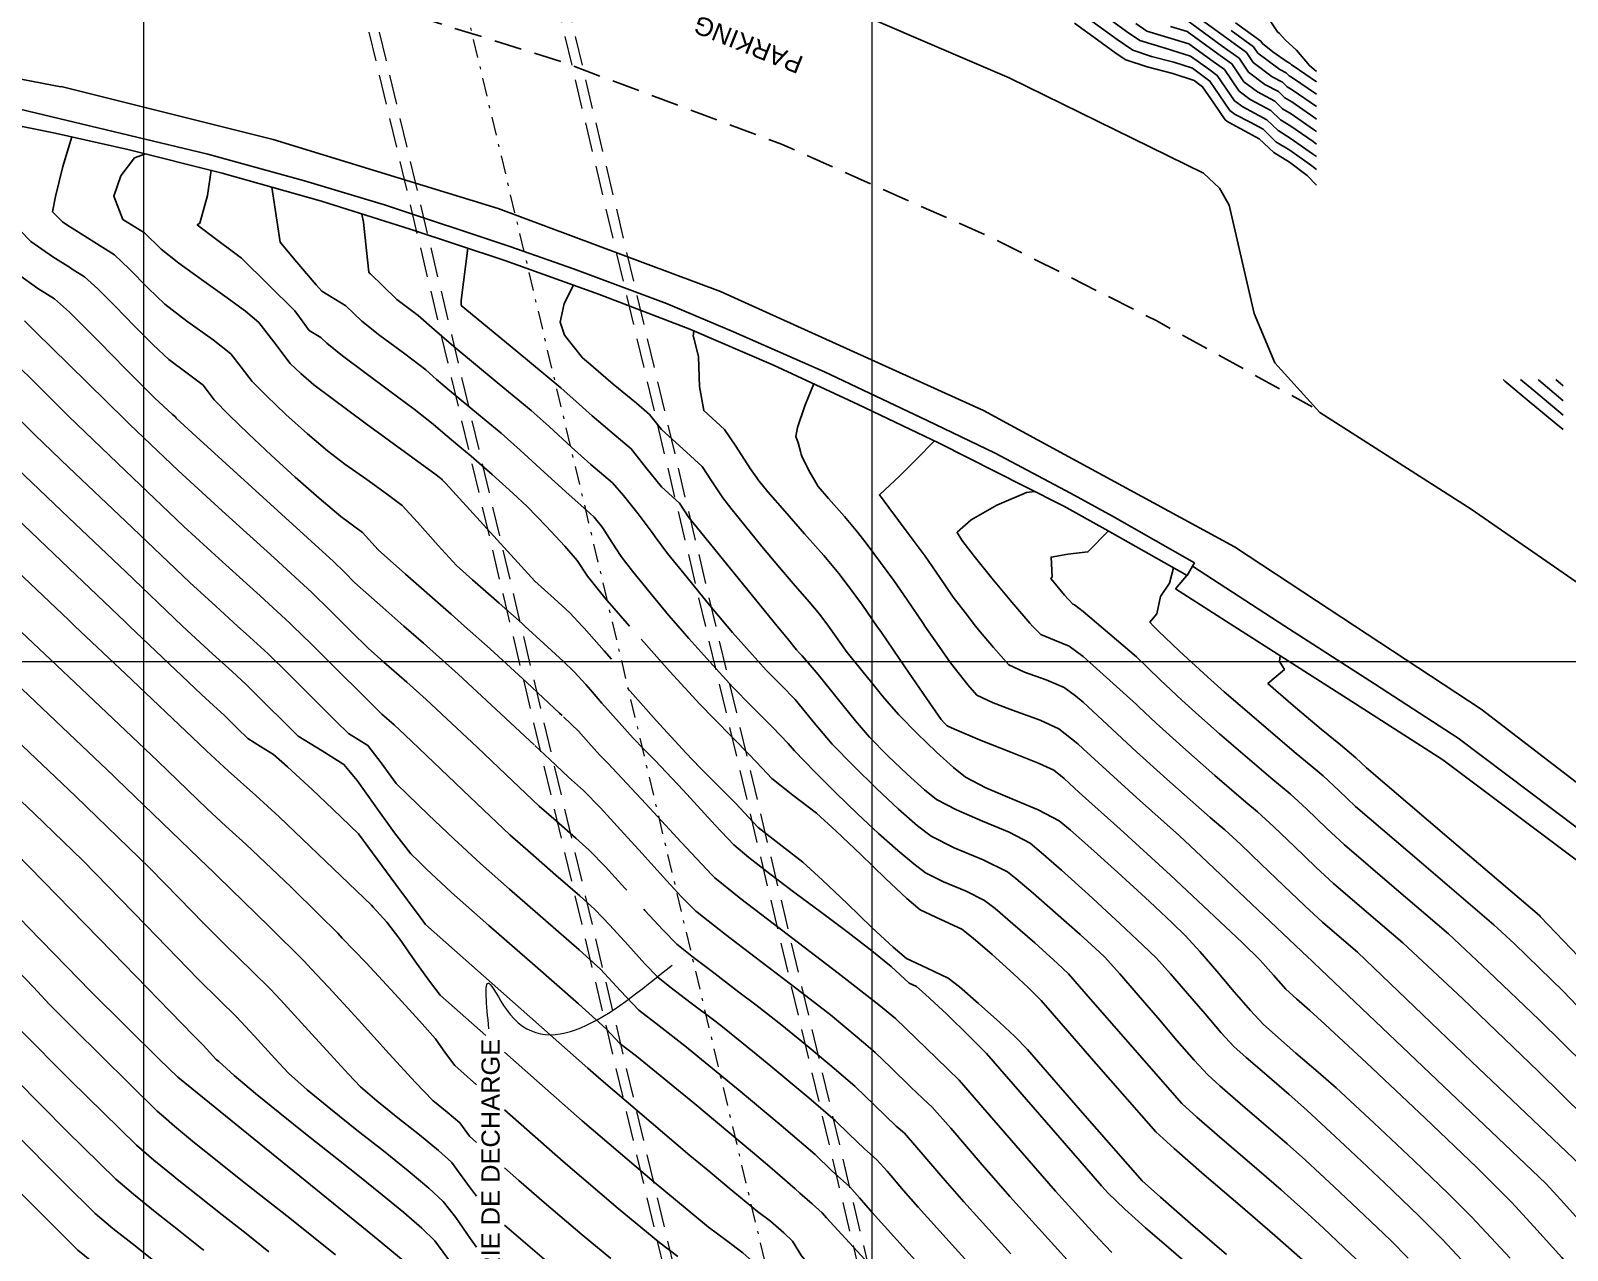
# Model space of a CAD drawing. Extents: x 62405 to 62842, y 108162 to 109685.
# Drawn here: x 62446.1 to 62498.9, y 108604.8 to 108646.7 of the extents above; entities that cross this region are included whole.
import ezdxf
from ezdxf.enums import TextEntityAlignment as Align

# ---------------------------------------------------------------- set-up
doc = ezdxf.new("R2010")
doc.units = 0
doc.header["$LTSCALE"] = 0.999976
doc.header["$MEASUREMENT"] = 0
for name, pattern in [('TRATTEGGIATA', [19.05, 12.7, -6.35]), ('TRATTEGGIATA2', [9.525, 6.35, -3.175]), ('TRATTOPUNTO2', [12.7, 6.35, -3.175, 0, -3.175])]:
    doc.linetypes.add(name, pattern=pattern)
for name, color, linetype in [('Bâti', 7, 'Continuous'), ('coordinate', 2, 'Continuous'), ('Couronnement', 7, 'Continuous'), ('curve livello 1 m', 2, 'Continuous'), ('curve livello 1m', 2, 'Continuous'), ('curve livello 5 m', 7, 'Continuous'), ('curve livello 5m', 7, 'Continuous'), ('LIN010CO', 2, 'Continuous'), ('LIN018CO', 6, 'Continuous'), ('LIN025CO', 7, 'Continuous'), ('Per+Mod Surf', 7, 'Continuous'), ('Strade', 7, 'Continuous'), ('TEXT035', 1, 'Continuous')]:
    doc.layers.add(name, color=color, linetype=linetype)
doc.styles.add('ARIAL', font='arial.ttf')

msp = doc.modelspace()

# ---------------------------------------------------------------- linework, layer by layer
at = {"layer": 'Bâti', "linetype": 'Continuous'}
for p, q in [((62445.471, 108644.037), (62452.208, 108642.421)), ((62445.34, 108643.473), (62446.968, 108643.143)), ((62449.463, 108642.58), (62446.968, 108643.143)), ((62452.702, 108641.77), (62449.463, 108642.58)), ((62455.527, 108641.498), (62452.208, 108642.421)), ((62456.109, 108640.799), (62452.702, 108641.77)), ((62458.277, 108640.674), (62455.527, 108641.498)), ((62459.162, 108639.84), (62456.109, 108640.799)), ((62462.579, 108639.243), (62458.277, 108640.674)), ((62462.409, 108638.769), (62459.162, 108639.84)), ((62464.761, 108638.476), (62462.579, 108639.243)), ((62465.657, 108637.598), (62462.409, 108638.769)), ((62464.761, 108638.476), (62467.958, 108637.287)), ((62468.753, 108636.411), (62465.657, 108637.598)), ((62470.258, 108636.319), (62467.958, 108637.287)), ((62471.632, 108635.175), (62468.753, 108636.411)), ((62473.379, 108634.944), (62470.258, 108636.319)), ((62474.532, 108633.821), (62471.632, 108635.175)), ((62473.379, 108634.944), (62476.909, 108633.272)), ((62477.316, 108632.497), (62474.532, 108633.821)), ((62476.909, 108633.272), (62479.234, 108632.151)), ((62480.234, 108631.025), (62477.316, 108632.497)), ((62479.234, 108632.151), (62481.819, 108630.776)), ((62480.234, 108631.025), (62481.597, 108630.332)), ((62483.262, 108629.991), (62481.819, 108630.776)), ((62481.597, 108630.332), (62483.01, 108629.549)), ((62485.827, 108627.949), (62483.01, 108629.549)), ((62486.079, 108628.39), (62483.262, 108629.991)), ((62485.807, 108627.947), (62485.433, 108627.494)), ((62486.017, 108628.272), (62485.827, 108627.949)), ((62486.017, 108628.272), (62486.079, 108628.39)), ((62486.017, 108628.272), (62489.186, 108626.219)), ((62487.428, 108626.219), (62485.433, 108627.494)), ((62491.605, 108623.548), (62487.428, 108626.219)), ((62489.186, 108626.219), (62492.255, 108624.231)), ((62492.255, 108624.231), (62495.127, 108622.37)), ((62494.609, 108621.627), (62491.605, 108623.548)), ((62495.127, 108622.37), (62500.273, 108618.493)), ((62494.609, 108621.627), (62499.187, 108618.189))]:
    msp.add_line(p, q, dxfattribs=at)
at = {"layer": 'coordinate', "linetype": 'Continuous', "lineweight": 0}
for p, q in [((62450, 108685.001), (62450, 108487.501)), ((62475, 108685.001), (62475, 108487.501)), ((62418.386, 108625), (62561.886, 108625))]:
    msp.add_line(p, q, dxfattribs=at)
at = {"layer": 'Couronnement', "linetype": 'Continuous'}
msp.add_line((62447.171, 108644.735), (62441.599, 108645.783), dxfattribs=at)
at = {"layer": 'curve livello 1 m'}
for p, q in [((62469.515, 108617.677), (62468.46, 108618.798)), ((62469.014, 108616.395), (62469.987, 108615.628)), ((62469.476, 108614.39), (62470.441, 108613.653)), ((62470.415, 108610.312), (62471.401, 108609.488)), ((62470.911, 108608.16), (62471.506, 108607.648)), ((62469.371, 108607.532), (62470.108, 108606.921))]:
    msp.add_line(p, q, dxfattribs=at)
at = {"layer": 'curve livello 1 m', "flags": 128}
for points in [[(62468.358, 108626.219), (62468.726, 108625.795), (62469.544, 108624.878), (62470.238, 108624.119), (62470.861, 108623.481), (62471.598, 108622.745), (62472.134, 108622.191), (62472.351, 108621.929), (62473.034, 108621.223), (62473.769, 108620.492), (62474.517, 108619.772), (62475.238, 108619.101), (62475.893, 108618.514), (62476.443, 108618.049), (62476.849, 108617.742), (62477.464, 108617.433), (62478.238, 108617.111), (62478.877, 108616.795), (62479.235, 108616.518), (62479.85, 108615.999), (62480.605, 108615.338), (62481.383, 108614.638), (62481.759, 108614.273), (62482.508, 108613.411), (62485.647, 108609.831), (62486.166, 108609.358), (62487.03, 108608.607), (62488.054, 108607.727), (62489.051, 108606.865), (62489.835, 108606.17), (62490.51, 108605.546), (62491.211, 108604.886), (62491.825, 108604.296)], [(62470.039, 108626.219), (62470.223, 108625.999), (62470.802, 108625.339), (62471.38, 108624.703), (62471.901, 108624.173), (62472.372, 108623.693), (62473.028, 108622.9), (62473.638, 108622.168), (62474.373, 108621.414), (62475.161, 108620.645), (62475.923, 108619.936), (62476.575, 108619.364), (62477.036, 108619.004), (62477.831, 108618.605), (62478.831, 108618.189), (62479.657, 108617.781), (62479.947, 108617.547), (62480.539, 108617.043), (62481.314, 108616.37), (62482.156, 108615.629), (62482.671, 108615.159), (62482.988, 108614.858), (62483.521, 108614.275), (62484.15, 108613.55), (62484.82, 108612.762), (62485.478, 108611.99), (62486.069, 108611.313), (62486.538, 108610.81), (62486.953, 108610.432), (62487.644, 108609.832), (62488.462, 108609.128), (62489.259, 108608.439), (62489.886, 108607.883), (62490.878, 108606.967), (62491.908, 108605.996), (62492.811, 108605.129), (62493.419, 108604.522)], [(62495.909, 108603.75), (62494.599, 108605.162), (62494.599, 108605.162), (62493.796, 108605.962), (62492.605, 108607.106), (62491.246, 108608.387), (62489.937, 108609.597), (62489.937, 108609.597), (62489.326, 108610.136), (62488.559, 108610.797), (62487.855, 108611.405), (62487.43, 108611.788), (62487.43, 108611.788), (62486.995, 108612.258), (62486.442, 108612.899), (62485.84, 108613.607), (62485.26, 108614.282), (62484.771, 108614.82), (62484.771, 108614.82), (62484.309, 108615.265), (62483.533, 108615.994), (62483.533, 108615.994), (62482.446, 108616.996), (62481.52, 108617.834), (62481.52, 108617.834), (62480.819, 108618.447), (62480.436, 108618.767), (62480.436, 108618.767), (62479.714, 108619.14), (62478.808, 108619.523), (62477.912, 108619.903), (62477.223, 108620.266), (62477.223, 108620.266), (62476.81, 108620.595), (62476.218, 108621.128), (62475.553, 108621.765), (62474.924, 108622.406), (62474.924, 108622.406), (62474.44, 108622.968), (62473.81, 108623.745), (62473.159, 108624.549), (62472.61, 108625.195), (62472.61, 108625.195), (62472.521, 108625.286), (62472.417, 108625.403), (62472.107, 108625.785), (62471.754, 108626.219)], [(62475.181, 108626.219), (62475.339, 108625.991), (62476.143, 108624.813), (62476.892, 108623.716), (62477.388, 108623.014), (62477.497, 108622.883), (62477.596, 108622.79), (62477.845, 108622.674), (62478.702, 108622.317), (62479.781, 108621.883), (62480.743, 108621.494), (62481.251, 108621.271), (62481.609, 108620.988), (62482.12, 108620.501), (62483.534, 108619.24), (62485.257, 108617.666), (62486.574, 108616.432), (62487.715, 108615.35), (62488.336, 108614.745), (62488.789, 108614.228), (62489.213, 108613.746), (62489.585, 108613.419), (62490.039, 108613.024), (62490.564, 108612.539)], [(62476.829, 108626.219), (62477.312, 108625.513), (62477.702, 108624.957), (62478.299, 108624.195), (62478.611, 108623.849), (62479.165, 108623.577), (62479.736, 108623.367)], [(62467.083, 108625.765), (62468.072, 108624.655), (62469.097, 108623.535), (62469.576, 108623.044), (62470.238, 108622.377), (62470.801, 108621.802), (62471.236, 108621.335), (62471.568, 108620.979), (62472.294, 108620.416), (62473.102, 108619.794), (62473.785, 108619.177), (62474.624, 108618.376), (62475.478, 108617.553), (62476.204, 108616.868), (62476.662, 108616.479), (62477.371, 108616.147), (62478.098, 108615.81), (62478.48, 108615.506), (62479.137, 108614.941), (62479.872, 108614.282), (62480.381, 108613.8), (62480.819, 108613.362), (62482.71, 108611.185), (62484.755, 108608.852), (62485.379, 108608.284), (62486.416, 108607.383), (62487.645, 108606.326), (62488.842, 108605.291), (62489.784, 108604.456)], [(62465.344, 108624.026), (62465.742, 108623.574), (62466.329, 108622.906), (62466.814, 108622.368), (62467.168, 108622.008), (62467.563, 108621.606), (62468.523, 108620.578), (62469.626, 108619.383), (62470.266, 108618.707), (62470.784, 108618.272), (62471.508, 108617.709), (62472.365, 108617.063), (62473.282, 108616.378), (62474.187, 108615.699), (62475.006, 108615.069), (62475.667, 108614.534), (62476.289, 108613.955), (62476.54, 108613.838), (62476.849, 108613.571), (62477.577, 108612.888), (62478.351, 108612.135), (62478.94, 108611.539), (62482.597, 108607.329), (62482.883, 108606.998), (62483.106, 108606.756), (62483.694, 108606.2), (62484.404, 108605.562), (62485.196, 108604.869), (62486.03, 108604.147)], [(62468.46, 108618.798), (62467.247, 108620.112), (62465.945, 108621.508), (62465.945, 108621.508), (62465.673, 108621.785), (62465.283, 108622.222), (62464.936, 108622.611), (62464.936, 108622.611), (62464.422, 108623.104)], [(62469.014, 108616.395), (62468.964, 108616.435), (62468.964, 108616.435), (62468.473, 108616.924), (62467.837, 108617.609), (62467.119, 108618.405), (62466.382, 108619.222), (62465.689, 108619.974), (62465.106, 108620.573), (62465.106, 108620.573), (62464.59, 108621.027), (62463.952, 108621.635), (62463.435, 108622.116)], [(62462.444, 108621.125), (62463.585, 108620.039), (62464.166, 108619.526), (62464.847, 108618.935), (62465.302, 108618.528), (62465.86, 108617.951), (62466.526, 108617.221), (62466.592, 108617.148)], [(62460.438, 108619.119), (62460.655, 108618.915), (62461.576, 108618.063), (62462.568, 108617.182), (62463.805, 108616.107), (62464.957, 108615.104), (62465.694, 108614.439), (62466.38, 108613.699), (62467.01, 108613.027), (62467.705, 108612.487), (62468.586, 108611.809), (62470.238, 108610.46), (62470.415, 108610.312)], [(62459.451, 108618.133), (62459.708, 108617.881), (62460.572, 108617.075), (62461.852, 108615.937), (62463.45, 108614.549), (62464.938, 108613.253), (62465.889, 108612.395), (62466.359, 108611.891), (62466.921, 108611.457), (62468.934, 108609.813), (62470.911, 108608.16)], [(62469.371, 108607.532), (62468.762, 108608.036), (62465.709, 108610.636), (62465.709, 108610.636), (62465.257, 108611.036), (62459.687, 108615.972), (62459.504, 108616.223), (62458.668, 108617.35)], [(62483.247, 108604.711), (62482.808, 108605.173), (62482.09, 108605.953), (62481.311, 108606.816), (62481.311, 108606.816), (62478.817, 108609.687), (62478, 108610.628), (62477.224, 108611.382), (62475.813, 108612.746), (62475.249, 108613.218), (62473.854, 108614.304), (62472.1, 108615.641), (62470.512, 108616.854), (62469.615, 108617.571), (62469.615, 108617.571), (62469.515, 108617.677)], [(62457.885, 108616.567), (62458.358, 108616.056), (62458.801, 108615.467), (62459.322, 108614.728), (62459.818, 108614.026), (62460.189, 108613.55), (62461.755, 108612.162)], [(62467.175, 108616.501), (62467.214, 108616.457), (62467.838, 108615.777), (62468.312, 108615.299), (62468.887, 108614.84), (62469.476, 108614.39)], [(62481.924, 108604.224), (62480.836, 108605.415), (62479.738, 108606.633), (62479.738, 108606.633), (62478.797, 108607.715), (62477.715, 108608.974), (62477.06, 108609.716), (62477.06, 108609.716), (62476.944, 108609.818), (62476.349, 108610.389), (62475.661, 108611.065), (62475.124, 108611.577), (62475.124, 108611.577), (62474.723, 108611.924), (62474.152, 108612.401), (62473.583, 108612.866), (62473.583, 108612.866), (62472.439, 108613.756), (62471.002, 108614.852), (62469.987, 108615.628)], [(62455.764, 108614.446), (62456.351, 108613.821), (62457.38, 108612.693), (62458.434, 108611.532), (62459.341, 108610.543), (62459.93, 108609.932), (62460.422, 108609.526), (62460.859, 108609.161), (62461.194, 108608.705), (62461.432, 108608.482)], [(62470.441, 108613.653), (62471.025, 108613.209), (62471.918, 108612.514), (62472.848, 108611.754), (62473.781, 108610.974), (62474.436, 108610.408), (62475.113, 108609.755), (62475.841, 108609.05), (62476.121, 108608.805), (62476.621, 108608.238), (62477.447, 108607.276), (62478.166, 108606.45), (62479.778, 108604.661)], [(62461.432, 108606.643), (62461.128, 108607.058), (62460.573, 108607.813), (62460.573, 108607.813), (62460.132, 108608.214), (62459.476, 108608.747), (62458.729, 108609.338), (62458.015, 108609.914), (62457.454, 108610.402), (62457.454, 108610.402), (62457.042, 108610.83), (62456.406, 108611.523), (62455.668, 108612.336), (62454.946, 108613.127), (62454.704, 108613.385)], [(62461.432, 108604.891), (62461.232, 108605.181), (62460.728, 108605.91), (62460.287, 108606.465), (62460.287, 108606.465), (62459.797, 108606.925), (62459.09, 108607.517), (62458.243, 108608.196), (62457.332, 108608.916), (62456.434, 108609.632), (62455.624, 108610.299), (62454.978, 108610.872), (62454.978, 108610.872), (62454.509, 108611.37), (62453.812, 108612.137), (62453.641, 108612.322)], [(62462.401, 108611.589), (62463.597, 108610.53), (62465.06, 108609.234), (62467.529, 108607.131), (62469.401, 108605.581), (62470.016, 108605.121), (62470.575, 108604.702), (62471.236, 108604.1), (62471.582, 108603.556), (62471.953, 108602.963), (62472.541, 108602.254), (62473.552, 108601.104), (62474.878, 108599.632), (62476.412, 108597.956), (62478.046, 108596.193), (62479.675, 108594.462), (62482.918, 108591.184), (62487.852, 108586.091), (62488.394, 108585.57), (62489.455, 108584.165), (62495.031, 108576.578), (62496.018, 108575), (62497.505, 108572.542), (62499.099, 108569.901)], [(62461.432, 108603.167), (62461.273, 108603.383), (62460.001, 108605.117), (62459.553, 108605.549), (62458.94, 108606.083), (62458.197, 108606.695), (62457.364, 108607.364), (62456.475, 108608.067), (62455.569, 108608.784), (62454.681, 108609.492), (62453.85, 108610.169), (62453.111, 108610.792), (62452.585, 108611.267)], [(62471.401, 108609.488), (62471.895, 108609.075), (62473.059, 108608.07), (62473.634, 108607.515), (62474.242, 108606.982), (62474.584, 108606.589), (62475.021, 108606.085), (62477.663, 108603.153), (62480.284, 108600.284), (62482.47, 108597.928), (62483.811, 108596.53), (62484.255, 108596.134), (62484.703, 108595.735), (62485.598, 108594.771), (62488.009, 108592.125), (62489.907, 108590.112), (62491.516, 108588.4), (62491.884, 108587.975), (62492.259, 108587.507), (62492.666, 108586.983), (62495.222, 108583.537), (62498.037, 108579.65), (62498.719, 108578.681), (62499.375, 108577.735)], [(62450.693, 108609.375), (62451.067, 108609.051), (62451.76, 108608.478), (62452.529, 108607.859), (62453.348, 108607.209), (62454.191, 108606.546), (62455.03, 108605.885), (62455.841, 108605.241), (62456.596, 108604.632)], [(62462.401, 108607.617), (62462.889, 108607.188), (62463.762, 108606.429), (62465.064, 108605.32), (62466.051, 108604.503)], [(62471.506, 108607.648), (62472.371, 108606.901), (62472.531, 108606.747), (62472.951, 108606.379), (62473.302, 108606.071), (62473.448, 108605.902), (62480.545, 108598.188), (62483.724, 108594.688), (62483.886, 108594.525), (62484.682, 108593.703), (62490.519, 108587.502), (62490.86, 108587.11), (62493.727, 108583.211), (62497.264, 108578.382), (62497.672, 108577.799), (62497.969, 108577.363), (62500.201, 108573.69)], [(62451.098, 108607.278), (62451.869, 108606.663), (62452.699, 108606.009), (62453.526, 108605.358), (62454.308, 108604.734)], [(62501.905, 108568.109), (62498.386, 108573.913), (62496.317, 108577.298), (62489.725, 108586.268), (62489.494, 108586.575), (62489.376, 108586.688), (62483.402, 108592.854), (62481.699, 108594.575), (62479.779, 108596.617), (62477.851, 108598.696), (62476.042, 108600.673), (62474.479, 108602.409), (62473.287, 108603.764), (62472.593, 108604.6), (62472.593, 108604.6), (62472.281, 108605.095), (62471.979, 108605.388), (62471.523, 108605.785), (62471.523, 108605.785), (62471.076, 108606.12), (62470.108, 108606.921)], [(62470.546, 108597.447), (62470.304, 108597.722), (62470.033, 108598.049), (62470.033, 108598.049), (62469.563, 108598.757), (62469.033, 108599.648), (62468.519, 108600.507), (62468.1, 108601.117), (62468.1, 108601.117), (62467.73, 108601.453), (62467.228, 108601.844), (62466.525, 108602.365), (62465.737, 108602.942), (62464.982, 108603.5), (62464.376, 108603.964), (62464.376, 108603.964), (62463.832, 108604.415), (62463.113, 108605.027), (62463.113, 108605.027), (62462.401, 108605.649)]]:
    msp.add_lwpolyline(points, dxfattribs=at)
at = {"layer": 'curve livello 1m'}
for p, q in [((62454.696, 108639.395), (62454.405, 108641.284)), ((62455.193, 108638.786), (62454.696, 108639.395)), ((62455.193, 108637.041), (62453.364, 108638.844)), ((62482.256, 108625.173), (62484.084, 108623.526)), ((62484.084, 108621.905), (62482.256, 108623.601)), ((62482.256, 108622.004), (62484.084, 108620.328))]:
    msp.add_line(p, q, dxfattribs=at)
at = {"layer": 'curve livello 1m', "flags": 128}
for points in [[(62487.297, 108648.74), (62488.022, 108647.866), (62488.44, 108647.365), (62488.935, 108646.616), (62488.997, 108646.56), (62489.191, 108646.343), (62489.578, 108645.991), (62490.026, 108645.464), (62490.266, 108645.26)], [(62485.707, 108647.472), (62487.185, 108646.397), (62487.861, 108645.906), (62488.096, 108645.562), (62488.752, 108645.072), (62489.099, 108644.887), (62489.259, 108644.733), (62489.432, 108644.626), (62490.266, 108644.05)], [(62481.965, 108646.912), (62482.748, 108646.338), (62483.397, 108645.874), (62483.719, 108645.657), (62483.719, 108645.657), (62484.453, 108645.411), (62485.337, 108645.19), (62486.067, 108644.945), (62486.067, 108644.945), (62486.267, 108644.8), (62486.359, 108644.733), (62486.747, 108644.164), (62487.138, 108643.591), (62487.138, 108643.591), (62487.228, 108643.523), (62487.797, 108643.223), (62488.304, 108642.949), (62488.304, 108642.949), (62488.8, 108642.47), (62489.339, 108642.139), (62489.945, 108641.69), (62490.266, 108641.356)], [(62482.433, 108647.08), (62483.423, 108646.358), (62483.962, 108645.987), (62484.601, 108645.772), (62485.371, 108645.58), (62486.007, 108645.366), (62486.42, 108645.066), (62486.609, 108644.928), (62486.952, 108644.426), (62487.298, 108643.919), (62487.482, 108643.781), (62487.987, 108643.515), (62488.437, 108643.272), (62488.877, 108642.847), (62489.354, 108642.554), (62490.105, 108642.019), (62490.266, 108641.893)], [(62482.901, 108647.248), (62483.745, 108646.633), (62484.204, 108646.316), (62484.204, 108646.316), (62485.077, 108646.052), (62485.947, 108645.788), (62485.947, 108645.788), (62486.573, 108645.332), (62486.859, 108645.124), (62487.157, 108644.688), (62487.457, 108644.248), (62487.457, 108644.248), (62487.736, 108644.039), (62488.569, 108643.595), (62488.953, 108643.225), (62489.37, 108642.968), (62490.136, 108642.431), (62490.266, 108642.334)], [(62484.066, 108646.908), (62484.446, 108646.646), (62484.446, 108646.646), (62485.168, 108646.427), (62485.887, 108646.209), (62485.887, 108646.209), (62486.726, 108645.599), (62487.11, 108645.319), (62487.617, 108644.576), (62487.99, 108644.298), (62488.702, 108643.918), (62489.03, 108643.602), (62489.385, 108643.383), (62490.151, 108642.849), (62490.266, 108642.766)], [(62490.266, 108644.902), (62489.464, 108645.455), (62489.412, 108645.487), (62489.364, 108645.533), (62489.26, 108645.588), (62488.766, 108645.932), (62488.415, 108646.219), (62488.362, 108646.297), (62487.491, 108646.93)], [(62485.259, 108646.802), (62485.827, 108646.63), (62485.827, 108646.63), (62486.879, 108645.865), (62487.36, 108645.515), (62487.776, 108644.905), (62488.244, 108644.556), (62488.834, 108644.241), (62489.106, 108643.979), (62489.401, 108643.797), (62490.165, 108643.268), (62490.266, 108643.195)], [(62490.266, 108644.477), (62489.448, 108645.04), (62489.335, 108645.11), (62489.231, 108645.21), (62489.006, 108645.33), (62488.255, 108645.891), (62488.111, 108646.101), (62487.338, 108646.664)], [(62447.541, 108643.014), (62447.239, 108641.99), (62446.983, 108640.961), (62446.882, 108640.442), (62447.223, 108640.095), (62447.405, 108639.965), (62447.645, 108639.817)], [(62447.559, 108638.474), (62447.494, 108638.514), (62446.892, 108638.888), (62446.892, 108638.888), (62446.142, 108639.421), (62445.795, 108639.773), (62445.401, 108640.176), (62445.401, 108640.176), (62444.877, 108640.619), (62444.518, 108640.932), (62444.518, 108640.932), (62444.938, 108641), (62444.75, 108641.931), (62444.039, 108642.046), (62444.001, 108641.671), (62443.665, 108642.151), (62443.701, 108642.392), (62443.701, 108642.392)], [(62452.324, 108641.864), (62452.196, 108640.997), (62451.932, 108640.046), (62451.846, 108639.987), (62452.278, 108639.661), (62453.364, 108638.844)], [(62447.465, 108636.995), (62446.946, 108637.457), (62446.946, 108637.457), (62446.379, 108637.811), (62445.677, 108638.31), (62445.062, 108638.747), (62444.471, 108639.257), (62443.958, 108639.746), (62443.958, 108639.746), (62443.58, 108640.213), (62443.175, 108640.497)], [(62457.5, 108640.362), (62457.561, 108640.085), (62457.655, 108639.111), (62457.739, 108638.363), (62457.773, 108638.323), (62457.792, 108638.312), (62458.222, 108637.901), (62458.703, 108637.434), (62459.431, 108636.88), (62459.996, 108636.387), (62460.652, 108635.81), (62462.143, 108634.579), (62463.308, 108633.618), (62463.925, 108633.065), (62464.699, 108632.358), (62465.364, 108631.761), (62466.108, 108631.133), (62466.482, 108630.703), (62466.983, 108630.073), (62467.461, 108629.433), (62467.563, 108629.275), (62467.994, 108628.714), (62468.664, 108627.879), (62469.448, 108626.923), (62470.039, 108626.219)], [(62447.645, 108639.817), (62448.296, 108639.413), (62449.01, 108638.963), (62449.517, 108638.483), (62450.167, 108637.817), (62450.739, 108637.263), (62451.492, 108636.69), (62452.39, 108636.047), (62453.006, 108635.562), (62453.358, 108635.108), (62453.737, 108634.61), (62454.222, 108634.119), (62454.893, 108633.485), (62455.631, 108632.82), (62456.315, 108632.235), (62456.915, 108631.781), (62457.667, 108631.247), (62458.385, 108630.736), (62458.879, 108630.351), (62459.414, 108629.784), (62460.124, 108628.978), (62460.749, 108628.302), (62461.299, 108627.808), (62462.217, 108627.001), (62463.005, 108626.301), (62463.094, 108626.219)], [(62471.754, 108626.219), (62468.724, 108629.949), (62468.408, 108630.431), (62467.782, 108630.998), (62467.252, 108631.665), (62466.74, 108632.307), (62466.74, 108632.307), (62466.164, 108632.796), (62465.407, 108633.432), (62465.407, 108633.432), (62464.857, 108633.929), (62464.334, 108634.401), (62464.334, 108634.401), (62462.783, 108635.681), (62460.911, 108637.227), (62460.907, 108637.347), (62460.913, 108637.393), (62461.137, 108639.189)], [(62461.02, 108626.219), (62460.562, 108626.625), (62458.999, 108628), (62458.063, 108628.84), (62458.063, 108628.84), (62457.523, 108629.432), (62456.783, 108629.975), (62456.035, 108630.609), (62455.215, 108631.331), (62454.384, 108632.085), (62453.604, 108632.816), (62452.933, 108633.467), (62452.433, 108633.985), (62452.433, 108633.985), (62452.051, 108634.482), (62451.5, 108634.9), (62450.868, 108635.37), (62450.868, 108635.37), (62450.33, 108635.874), (62449.692, 108636.518), (62449.035, 108637.195), (62448.437, 108637.795), (62447.978, 108638.21), (62447.978, 108638.21), (62447.559, 108638.474)], [(62455.193, 108638.786), (62455.926, 108637.935), (62456.121, 108637.71), (62456.944, 108637.215), (62457.497, 108636.682), (62458.121, 108636.198), (62458.971, 108635.567), (62459.69, 108635.016), (62460.067, 108634.686), (62460.506, 108634.3), (62461.503, 108633.477), (62462.282, 108632.835), (62462.929, 108632.258), (62463.762, 108631.499), (62464.615, 108630.722), (62465.321, 108630.09), (62465.476, 108629.96), (62465.758, 108629.606), (62466.082, 108629.098), (62466.402, 108628.6), (62466.79, 108628.1), (62467.393, 108627.358), (62468.03, 108626.596), (62468.358, 108626.219)], [(62448.496, 108635.962), (62448.133, 108636.335), (62447.465, 108636.995)], [(62455.193, 108637.041), (62455.362, 108636.827), (62455.692, 108636.362), (62456.096, 108636.119), (62456.292, 108635.93), (62456.837, 108635.497), (62457.604, 108634.921), (62458.464, 108634.283), (62459.289, 108633.666), (62459.949, 108633.151), (62460.36, 108632.791), (62460.863, 108632.376), (62461.255, 108632.051), (62461.972, 108631.422), (62462.68, 108630.782), (62463.168, 108630.325), (62463.828, 108629.651), (62464.468, 108628.962), (62464.895, 108628.465), (62464.895, 108628.465), (62465.241, 108627.925), (62465.836, 108627.192), (62466.683, 108626.219)], [(62445.918, 108636.699), (62446.3, 108636.324), (62447.442, 108635.198)], [(62468.891, 108636.352), (62468.873, 108636.164), (62468.881, 108636.162), (62469.052, 108635.459), (62469.085, 108634.439), (62469.236, 108633.614), (62469.951, 108632.966), (62470.333, 108632.388), (62470.828, 108631.631), (62471.061, 108631.308), (62471.091, 108631.254), (62471.439, 108630.822), (62472.017, 108630.158), (62472.699, 108629.388), (62473.36, 108628.635), (62473.875, 108628.024), (62474.229, 108627.557), (62474.68, 108626.938), (62475.181, 108626.219)], [(62442.559, 108636.058), (62443.01, 108635.679), (62443.639, 108635.227), (62444.214, 108634.809), (62445.091, 108633.948), (62446.272, 108632.78), (62447.442, 108631.665)], [(62448.496, 108635.962), (62449.383, 108635.052)], [(62447.442, 108628.203), (62443.013, 108632.422), (62443.013, 108632.422), (62442.533, 108632.896), (62442.252, 108633.099), (62441.263, 108633.966), (62439.977, 108635.097), (62439.653, 108635.373), (62439.515, 108635.477)], [(62441.032, 108635.767), (62441.167, 108635.636), (62441.868, 108635.02), (62442.631, 108634.389), (62443.374, 108633.853), (62443.914, 108633.321), (62444.642, 108632.601), (62447.442, 108629.934)], [(62437.81, 108635.152), (62437.895, 108635.088), (62438.498, 108634.631), (62439.68, 108633.642), (62441.306, 108632.247), (62441.624, 108631.964), (62442.12, 108631.46), (62447.442, 108626.414)], [(62447.442, 108635.198), (62449.383, 108633.284)], [(62458.937, 108626.219), (62458.216, 108626.853), (62457.252, 108627.716), (62457.252, 108627.716), (62456.899, 108628.064), (62456.528, 108628.431), (62456.528, 108628.431), (62451.815, 108632.727), (62451.129, 108633.359), (62451.097, 108633.401), (62450.996, 108633.477), (62450.38, 108634.048), (62449.655, 108634.773), (62449.383, 108635.052)], [(62473.004, 108634.507), (62472.701, 108633.778), (62472.45, 108633.029), (62472.398, 108632.73), (62472.472, 108632.513), (62472.554, 108632.207), (62472.576, 108632.117), (62472.608, 108632.019), (62472.871, 108631.5), (62473.166, 108631.013), (62473.516, 108630.594), (62474.065, 108629.974), (62474.527, 108629.433), (62474.848, 108629.015), (62475.303, 108628.401), (62475.757, 108627.777), (62476.219, 108627.114), (62476.777, 108626.295), (62476.829, 108626.219)], [(62496.673, 108634.678), (62496.737, 108634.624), (62497.572, 108633.929), (62498.432, 108633.218), (62498.74, 108632.964)], [(62497.276, 108634.678), (62497.724, 108634.3), (62498.588, 108633.583), (62498.74, 108633.458)], [(62497.877, 108634.678), (62497.901, 108634.656), (62498.727, 108633.963), (62498.74, 108633.952)], [(62498.489, 108634.678), (62498.74, 108634.459)], [(62449.383, 108633.284), (62449.53, 108633.139), (62451.191, 108631.557), (62452.708, 108630.17), (62454.488, 108628.559), (62455.778, 108627.375), (62456.407, 108626.757), (62456.945, 108626.219)], [(62478.565, 108626.219), (62478.204, 108626.68), (62477.801, 108627.214), (62477.801, 108627.214), (62477.341, 108627.879), (62476.833, 108628.616), (62476.833, 108628.616), (62476.257, 108629.393), (62475.587, 108630.282), (62475.267, 108630.725), (62475.267, 108630.725), (62475.965, 108631.377), (62476.526, 108631.932), (62477.156, 108632.573)], [(62447.442, 108631.665), (62449.383, 108629.817)], [(62480.603, 108630.838), (62480.312, 108630.798), (62479.293, 108630.371), (62478.412, 108629.867), (62477.933, 108629.439), (62477.933, 108629.428), (62477.932, 108629.427), (62478.096, 108629.171), (62478.521, 108628.612), (62479.12, 108627.861), (62479.806, 108627.032), (62480.429, 108626.317), (62480.524, 108626.219)], [(62447.442, 108629.934), (62449.383, 108628.086)], [(62449.383, 108629.817), (62451.594, 108627.711), (62452.482, 108626.899), (62453.233, 108626.219)], [(62447.442, 108628.203), (62449.383, 108626.355)], [(62449.383, 108628.086), (62451.343, 108626.219)], [(62485.358, 108628.215), (62485.223, 108627.687), (62484.918, 108627.229), (62484.784, 108626.632), (62484.542, 108626.355), (62484.675, 108626.219)], [(62447.442, 108626.414), (62447.648, 108626.219)], [(62449.525, 108626.219), (62449.383, 108626.355)], [(62427.303, 108626.219), (62429.853, 108624.129), (62431.548, 108622.715), (62435.09, 108619.805), (62435.534, 108619.378), (62436.213, 108618.699), (62437, 108617.896), (62437.77, 108617.096), (62438.435, 108616.376), (62439.301, 108615.424), (62440.045, 108614.615), (62440.735, 108613.899), (62441.421, 108613.186), (62441.421, 108613.186), (62442.167, 108612.374), (62443.034, 108611.419), (62443.691, 108610.706), (62447.275, 108607.102), (62448.341, 108606.053), (62448.956, 108605.539), (62449.716, 108604.936), (62450.47, 108604.339), (62451.065, 108603.839), (62452.812, 108602.086)], [(62429.51, 108626.219), (62429.69, 108626.071), (62432.543, 108623.692), (62435.151, 108621.55), (62435.819, 108620.906), (62436.84, 108619.886), (62438.024, 108618.678), (62439.182, 108617.475), (62439.686, 108616.929), (62440.343, 108616.208), (62440.907, 108615.594), (62441.574, 108614.899), (62442.363, 108614.086), (62443.025, 108613.396), (62443.58, 108612.791), (62444.225, 108612.081), (62444.714, 108611.55), (62447.382, 108608.867), (62449.053, 108607.223), (62449.658, 108606.708), (62450.4, 108606.11), (62451.208, 108605.473), (62452.011, 108604.839), (62452.075, 108604.787)], [(62431.68, 108626.219), (62433.538, 108624.67), (62435.212, 108623.295), (62436.104, 108622.435), (62437.467, 108621.072), (62439.048, 108619.46), (62440.594, 108617.855), (62441.158, 108617.24), (62441.768, 108616.574), (62442.669, 108615.635), (62443.734, 108614.537), (62444.628, 108613.605), (62445.207, 108612.972), (62445.738, 108612.393), (62447.489, 108610.632), (62449.764, 108608.393), (62450.361, 108607.88), (62451.076, 108607.295), (62451.098, 108607.278)], [(62433.848, 108626.219), (62434.534, 108625.647), (62435.273, 108625.039), (62436.39, 108623.964), (62438.094, 108622.259), (62440.072, 108620.243), (62442.006, 108618.234), (62442.63, 108617.554), (62443.764, 108616.371), (62445.106, 108614.989), (62446.232, 108613.815), (62446.761, 108613.237), (62447.596, 108612.397), (62450.476, 108609.562), (62450.693, 108609.375)], [(62452.585, 108611.267), (62452.503, 108611.341), (62452.503, 108611.341), (62452.051, 108611.83), (62451.715, 108612.161), (62448.938, 108615.017), (62445.608, 108618.433), (62444.834, 108619.182), (62443.385, 108620.556), (62441.753, 108622.2), (62439.767, 108624.238), (62437.881, 108626.171), (62437.833, 108626.219)], [(62453.641, 108612.322), (62453.206, 108612.79), (62453.206, 108612.79), (62452.594, 108613.395), (62451.888, 108614.089), (62451.888, 108614.089), (62450.082, 108615.946), (62447.916, 108618.168), (62446.25, 108619.781), (62443.132, 108622.737), (62441.803, 108624.076), (62440.185, 108625.736), (62439.714, 108626.219)], [(62454.704, 108613.385), (62454.362, 108613.75), (62454.362, 108613.75), (62453.735, 108614.372), (62452.832, 108615.255), (62452.061, 108616.017), (62452.061, 108616.017), (62451.226, 108616.876), (62450.224, 108617.903), (62447.666, 108620.379), (62442.879, 108624.918), (62441.852, 108625.952), (62441.592, 108626.219)], [(62443.554, 108626.219), (62447.442, 108622.532)], [(62447.648, 108626.219), (62449.383, 108624.574)], [(62458.668, 108617.35), (62457.384, 108619.082), (62457.09, 108619.373), (62456.504, 108619.933), (62455.801, 108620.593), (62455.801, 108620.593), (62454.945, 108621.381), (62454.465, 108621.808), (62454.465, 108621.808), (62454.017, 108622.085), (62453.587, 108622.354), (62453.587, 108622.354), (62453.235, 108622.699), (62452.78, 108623.15), (62452.78, 108623.15), (62452.41, 108623.488), (62451.997, 108623.865), (62451.997, 108623.865), (62449.525, 108626.219)], [(62451.343, 108626.219), (62451.795, 108625.788), (62452.369, 108625.263), (62453.042, 108624.654), (62453.53, 108624.206), (62454.162, 108623.584), (62454.886, 108622.857), (62455.315, 108622.443), (62456.139, 108621.937), (62456.883, 108621.469), (62457.34, 108620.919), (62457.96, 108620.05), (62458.617, 108619.122), (62459.185, 108618.395), (62459.451, 108618.133)], [(62453.233, 108626.219), (62453.524, 108625.956), (62454.279, 108625.263), (62454.976, 108624.58), (62455.838, 108623.715), (62456.612, 108622.942), (62457.043, 108622.532), (62457.707, 108622.12), (62458.164, 108621.518), (62458.682, 108620.817), (62459.072, 108620.421), (62459.775, 108619.744), (62460.438, 108619.119)], [(62456.945, 108626.219), (62457.137, 108626.027), (62457.72, 108625.456), (62458.259, 108624.974), (62459.039, 108624.288), (62459.705, 108623.696), (62461.462, 108622.06), (62462.444, 108621.125)], [(62463.413, 108622.136), (62460.805, 108624.564), (62459.613, 108625.625), (62458.937, 108626.219)], [(62464.38, 108623.144), (62464.288, 108623.232), (62463.165, 108624.277), (62461.905, 108625.432), (62461.905, 108625.432), (62461.02, 108626.219)], [(62463.094, 108626.219), (62463.745, 108625.622), (62464.405, 108625.008), (62464.785, 108624.643), (62465.184, 108624.208), (62465.344, 108624.026)], [(62479.176, 108625.477), (62478.668, 108626.087), (62478.565, 108626.219)], [(62480.524, 108626.219), (62480.806, 108625.927), (62481.272, 108625.731), (62481.783, 108625.524), (62482.256, 108625.173)], [(62484.675, 108626.219), (62484.837, 108626.054), (62485.57, 108625.355), (62486.523, 108624.469), (62487.1, 108623.954), (62489.566, 108621.845), (62490.081, 108621.42), (62490.492, 108621.079), (62491.034, 108620.568), (62491.606, 108620.027), (62493.875, 108618.086), (62496.357, 108615.963), (62497.048, 108615.318), (62497.927, 108614.474), (62498.731, 108613.683), (62502.127, 108610.141)], [(62482.256, 108623.601), (62481.993, 108623.819), (62481.606, 108624.107), (62481.606, 108624.107), (62480.989, 108624.374), (62480.248, 108624.64), (62479.709, 108624.888), (62479.709, 108624.888), (62479.176, 108625.477)], [(62489.022, 108625.2), (62488.996, 108624.997), (62489.168, 108624.726), (62488.599, 108624.244), (62488.87, 108624.004), (62489.548, 108623.425), (62490.428, 108622.68), (62491.089, 108622.135), (62491.617, 108621.698), (62491.984, 108621.351), (62494.818, 108618.927), (62497.918, 108616.275), (62497.96, 108616.235), (62502.961, 108611.019)], [(62449.383, 108624.574), (62451.914, 108622.175), (62452.166, 108621.93), (62452.913, 108621.247), (62453.857, 108620.395), (62454.657, 108619.664), (62457.574, 108616.88), (62457.828, 108616.63), (62457.885, 108616.567)], [(62479.736, 108623.367), (62479.955, 108623.286), (62480.778, 108622.986), (62481.429, 108622.689), (62482.075, 108622.175), (62482.256, 108622.004)], [(62484.084, 108623.526), (62484.164, 108623.449), (62484.761, 108622.882), (62485.679, 108622.055), (62486.777, 108621.084), (62487.843, 108620.173), (62488.242, 108619.842), (62488.799, 108619.327), (62489.512, 108618.645), (62490.243, 108617.945), (62490.851, 108617.379), (62491.99, 108616.404), (62493.236, 108615.338), (62495.284, 108613.426), (62497.89, 108610.923), (62500.273, 108608.58)], [(62447.442, 108622.532), (62448.977, 108621.077)], [(62499.32, 108607.719), (62495.585, 108611.271), (62491.676, 108615.026), (62491.047, 108615.563), (62490.473, 108616.055), (62489.865, 108616.618), (62489.134, 108617.315), (62488.371, 108618.048), (62487.668, 108618.717), (62487.118, 108619.224), (62487.118, 108619.224), (62486.981, 108619.337), (62486.616, 108619.65), (62485.126, 108620.966), (62484.084, 108621.905)], [(62448.977, 108621.077), (62449.082, 108620.978), (62452.207, 108617.953), (62452.369, 108617.805), (62452.56, 108617.624), (62454.32, 108615.902), (62455.517, 108614.71), (62455.764, 108614.446)], [(62484.084, 108620.328), (62485.561, 108619.011), (62486.119, 108618.502), (62489.967, 108614.852), (62490.095, 108614.731), (62490.105, 108614.722), (62490.115, 108614.713), (62490.181, 108614.651), (62498.14, 108607.08), (62498.645, 108606.535), (62499.268, 108605.836), (62499.902, 108605.105), (62500.439, 108604.464), (62501.12, 108603.616), (62501.835, 108602.701), (62502.535, 108601.786), (62503.169, 108600.937), (62503.687, 108600.22), (62504.04, 108599.702), (62504.432, 108598.956), (62504.758, 108598.344)], [(62490.564, 108612.539), (62491.982, 108611.228), (62494, 108609.327), (62495.767, 108607.628), (62496.96, 108606.44), (62497.733, 108605.607), (62498.687, 108604.536), (62499.477, 108603.626)]]:
    msp.add_lwpolyline(points, dxfattribs=at)
at = {"layer": 'curve livello 5 m'}
msp.add_line((62469.932, 108612.411), (62470.909, 108611.625), dxfattribs=at)
at = {"layer": 'curve livello 5 m', "flags": 128}
for points in [[(62496.911, 108604.514), (62495.602, 108605.926), (62495.602, 108605.926), (62494.798, 108606.726), (62493.608, 108607.87), (62492.248, 108609.151), (62490.939, 108610.361), (62490.939, 108610.361), (62490.328, 108610.9), (62489.561, 108611.56), (62488.857, 108612.169), (62488.432, 108612.552), (62488.432, 108612.552), (62487.998, 108613.022), (62487.444, 108613.663), (62486.843, 108614.371), (62486.262, 108615.046), (62485.773, 108615.584), (62485.773, 108615.584), (62485.311, 108616.029), (62484.535, 108616.758), (62484.535, 108616.758), (62483.448, 108617.76), (62482.522, 108618.597), (62482.522, 108618.597), (62481.821, 108619.211), (62481.438, 108619.531), (62481.438, 108619.531), (62480.717, 108619.904), (62479.81, 108620.287), (62478.914, 108620.667), (62478.225, 108621.03), (62478.225, 108621.03), (62477.812, 108621.359), (62477.22, 108621.892), (62476.555, 108622.529), (62475.926, 108623.17), (62475.926, 108623.17), (62475.442, 108623.732), (62474.812, 108624.508), (62474.161, 108625.313), (62473.515, 108626.219), (62473.515, 108626.219), (62473.515, 108626.219), (62473.515, 108626.219), (62473.515, 108626.219)], [(62466.613, 108624.086), (62467.602, 108622.977), (62468.627, 108621.857), (62469.106, 108621.366), (62469.768, 108620.698), (62470.331, 108620.123), (62470.766, 108619.656), (62471.099, 108619.3), (62471.824, 108618.737), (62472.632, 108618.115), (62473.315, 108617.498), (62474.154, 108616.698), (62475.008, 108615.874), (62475.735, 108615.189), (62476.193, 108614.801), (62476.901, 108614.469), (62477.628, 108614.131), (62478.01, 108613.828), (62478.667, 108613.262), (62479.402, 108612.603), (62479.911, 108612.121), (62480.349, 108611.683), (62482.24, 108609.506), (62484.285, 108607.173), (62484.909, 108606.605), (62485.947, 108605.704), (62487.175, 108604.647)], [(62461.448, 108620.129), (62462.581, 108619.051), (62463.283, 108618.427), (62464.16, 108617.665), (62464.976, 108616.955), (62465.498, 108616.484), (62465.498, 108616.484), (62466.014, 108615.945), (62466.626, 108615.268), (62467.216, 108614.619), (62467.661, 108614.163), (62467.661, 108614.163), (62468.074, 108613.834), (62468.804, 108613.276), (62469.61, 108612.661), (62469.932, 108612.411)], [(62456.827, 108615.508), (62457.645, 108614.651), (62458.633, 108613.593), (62459.477, 108612.667), (62460.023, 108612.043), (62460.023, 108612.043), (62460.375, 108611.558), (62460.692, 108611.127), (62460.692, 108611.127), (62461.432, 108610.471)], [(62470.909, 108611.625), (62471.543, 108611.107), (62472.838, 108610.025), (62473.748, 108609.239), (62473.748, 108609.239), (62474.225, 108608.779), (62474.737, 108608.283), (62474.737, 108608.283), (62475.181, 108607.893), (62475.526, 108607.502), (62476.097, 108606.838), (62476.593, 108606.268), (62476.593, 108606.268), (62478.721, 108603.907)], [(62459.716, 108603.768), (62457.86, 108605.309), (62451.664, 108610.345)], [(62462.401, 108609.612), (62464.411, 108607.831), (62466.297, 108606.226), (62467.726, 108605.042), (62467.726, 108605.042), (62468.349, 108604.572)]]:
    msp.add_lwpolyline(points, dxfattribs=at)
at = {"layer": 'curve livello 5m'}
msp.add_line((62482.256, 108626.722), (62484.084, 108625.165), dxfattribs=at)
at = {"layer": 'curve livello 5m', "flags": 128}
for points in [[(62485.767, 108647.051), (62487.032, 108646.131), (62487.611, 108645.71), (62487.936, 108645.234), (62488.498, 108644.814), (62488.966, 108644.564), (62489.182, 108644.356), (62489.417, 108644.211), (62490.178, 108643.686), (62490.266, 108643.623)], [(62450.074, 108642.427), (62449.697, 108642.296), (62449.223, 108641.669), (62448.983, 108640.975), (62448.983, 108640.975), (62449.299, 108640.18), (62450.042, 108639.716), (62450.611, 108639.156), (62451.218, 108638.679), (62451.992, 108638.116), (62452.798, 108637.541), (62453.5, 108637.025), (62453.96, 108636.643), (62453.96, 108636.643), (62454.48, 108635.972), (62455.042, 108635.236), (62455.042, 108635.236), (62455.402, 108634.885), (62455.846, 108634.495), (62455.846, 108634.495), (62457.652, 108633.165), (62460.047, 108631.409), (62460.047, 108631.409), (62460.207, 108631.287), (62460.214, 108631.281), (62460.223, 108631.274), (62460.229, 108631.268), (62460.261, 108631.239), (62460.38, 108631.111), (62463.435, 108627.764), (62464.106, 108627.169), (62464.635, 108626.676), (62465.057, 108626.219)], [(62473.515, 108626.219), (62473.222, 108626.614), (62472.854, 108627.046), (62472.304, 108627.678), (62471.835, 108628.224), (62471.835, 108628.224), (62471.234, 108628.947), (62470.648, 108629.664), (62470.168, 108630.26), (62469.885, 108630.624), (62469.506, 108631.206), (62469.179, 108631.698), (62468.512, 108632.307), (62467.783, 108632.964), (62467.372, 108633.48), (62466.923, 108633.867), (62466.131, 108634.527), (62465.45, 108635.103), (62465.36, 108635.184), (62465.073, 108635.421), (62464.454, 108636.2), (62464.301, 108636.656), (62464.444, 108637.286), (62464.764, 108637.92)], [(62444.215, 108636.374), (62444.578, 108636.12), (62445.055, 108635.766), (62445.055, 108635.766), (62446.268, 108634.574), (62447.442, 108633.413)], [(62447.442, 108633.413), (62449.383, 108631.548)], [(62449.383, 108631.548), (62451.392, 108629.634), (62451.392, 108629.634), (62452.595, 108628.534), (62454.006, 108627.258), (62455.029, 108626.319), (62455.029, 108626.319), (62455.131, 108626.219)], [(62483.127, 108629.482), (62482.423, 108628.763), (62481.734, 108628.683), (62481.156, 108628.585), (62481.156, 108628.585), (62481.193, 108627.913), (62481.153, 108627.851), (62481.621, 108627.277), (62481.903, 108626.966), (62481.96, 108626.942), (62482.256, 108626.722)], [(62425.098, 108626.219), (62425.144, 108626.182), (62425.175, 108626.183), (62425.187, 108626.17), (62425.213, 108626.144), (62425.741, 108625.69), (62430.016, 108622.186), (62430.553, 108621.738), (62435.029, 108618.061), (62435.586, 108617.512), (62436.358, 108616.717), (62436.358, 108616.717), (62437.184, 108615.822), (62438.259, 108614.64), (62439.184, 108613.635), (62439.184, 108613.635), (62439.818, 108612.977), (62440.754, 108611.957), (62441.843, 108610.758), (62442.668, 108609.863), (62442.668, 108609.863), (62447.744, 108604.79)], [(62451.664, 108610.345), (62451.188, 108610.732), (62450.54, 108611.351), (62449.42, 108612.455), (62448.161, 108613.711), (62447.795, 108614.088), (62446.058, 108615.869), (62443.491, 108618.534), (62443.419, 108618.613), (62440.389, 108621.675), (62435.915, 108626.219)], [(62445.601, 108626.219), (62447.442, 108624.473)], [(62455.131, 108626.219), (62455.765, 108625.6), (62456.651, 108624.715), (62457.516, 108623.851), (62458.189, 108623.197), (62458.189, 108623.197), (62458.605, 108622.828), (62458.973, 108622.485), (62461.448, 108620.129)], [(62465.057, 108626.219), (62465.129, 108626.14), (62465.818, 108625.362), (62466.069, 108625.076)], [(62484.084, 108625.165), (62484.903, 108624.377), (62485.642, 108623.675), (62485.642, 108623.675), (62486.232, 108623.143), (62486.938, 108622.519), (62486.938, 108622.519), (62488.704, 108621.009), (62488.704, 108621.009), (62489.367, 108620.461), (62489.926, 108619.939), (62490.626, 108619.268), (62491.229, 108618.703), (62491.229, 108618.703), (62492.932, 108617.245), (62494.797, 108615.651), (62496.166, 108614.372), (62497.909, 108612.698), (62499.502, 108611.132)], [(62447.442, 108624.473), (62449.383, 108622.633)], [(62449.383, 108622.633), (62450.498, 108621.576), (62452.187, 108619.941), (62452.834, 108619.352), (62453.513, 108618.734), (62453.513, 108618.734), (62455.067, 108617.252), (62455.067, 108617.252), (62456.022, 108616.317), (62456.672, 108615.67), (62456.672, 108615.67), (62456.827, 108615.508)], [(62447.744, 108604.79), (62448.225, 108604.4), (62448.808, 108603.925), (62448.808, 108603.925), (62451.98, 108600.743)]]:
    msp.add_lwpolyline(points, dxfattribs=at)
at = {"layer": 'LIN010CO', "linetype": 'TRATTOPUNTO2', "lineweight": 0, "ltscale": 0.1, "flags": 128}
msp.add_lwpolyline([(62452.113, 108685.001), (62492.147, 108517.041)], dxfattribs=at)
at = {"layer": 'LIN018CO', "lineweight": 0}
msp.add_spline([(62461.86, 108612.395), (62461.86, 108613.954), (62462.459, 108613.055), (62468.146, 108614.581)], degree=3, dxfattribs=at)
at = {"layer": 'LIN025CO', "linetype": 'TRATTEGGIATA', "lineweight": 0, "ltscale": 0.08}
for p, q in [((62455.279, 108685.001), (62491.953, 108531.14)), ((62455.634, 108685.001), (62483.207, 108569.321)), ((62449.262, 108682.188), (62476.543, 108567.733)), ((62449.617, 108682.188), (62483.092, 108541.745))]:
    msp.add_line(p, q, dxfattribs=at)
at = {"layer": 'Per+Mod Surf', "linetype": 'Continuous'}
for p, q in [((62485.433, 108627.494), (62485.815, 108627.956)), ((62487.428, 108626.219), (62485.433, 108627.494)), ((62491.605, 108623.548), (62487.428, 108626.219))]:
    msp.add_line(p, q, dxfattribs=at)
at = {"layer": 'Strade', "linetype": 'Continuous', "flags": 128}
for points in [[(62460.246, 108659.836), (62463.965, 108652.189), (62464.425, 108651.601), (62465.106, 108651.13), (62472.482, 108648.147), (62479.72, 108645.041), (62486.386, 108641.764), (62486.942, 108641.252), (62487.275, 108640.665), (62488.124, 108636.948), (62488.838, 108635.257), (62490.266, 108633.674)], [(62490.266, 108627.089), (62487.456, 108628.94), (62478.832, 108633.619), (62469.806, 108637.707), (62462.179, 108640.556), (62454.459, 108642.927), (62447.181, 108644.738)], [(62490.266, 108633.674), (62490.381, 108633.547), (62495.573, 108630.227), (62503.081, 108625.033), (62510.962, 108618.738), (62518.006, 108612.044), (62524.466, 108605.084), (62530.1, 108598.06), (62534.28, 108592.248), (62535.713, 108590.207), (62537.329, 108587.882), (62542.387, 108580.75), (62547.672, 108573.468), (62554.369, 108564.095), (62559.483, 108557.245), (62561.502, 108554.718)], [(62556.907, 108550.066), (62553.964, 108553.96), (62549.12, 108560.369), (62542.669, 108569.606), (62537.389, 108577.165), (62532.362, 108584.423), (62529.353, 108588.776), (62524.187, 108595.986), (62517.766, 108603.766), (62510.975, 108610.819), (62503.339, 108617.66), (62495.918, 108623.366), (62490.266, 108627.089)]]:
    msp.add_lwpolyline(points, dxfattribs=at)
at = {"layer": 'Strade', "color": 2, "linetype": 'TRATTEGGIATA2', "ltscale": 0.15, "flags": 128}
msp.add_lwpolyline([(62448.291, 108650.104), (62456.606, 108648.014), (62464.373, 108645.587), (62471.903, 108642.764), (62479.171, 108639.525), (62484.787, 108636.691), (62490.119, 108633.745)], dxfattribs=at)

# ---------------------------------------------------------------- texts
at = {"layer": 'coordinate', "color": 1, "style": 'ARIAL'}
msp.add_text('GALERIE DE DECHARGE', height=0.625, rotation=90.0001, dxfattribs=at).set_placement((62462.229, 108612.048), align=Align.RIGHT)
at = {"layer": 'TEXT035', "style": 'ARIAL'}
msp.add_text('PARKING', height=0.625, rotation=158.1739, dxfattribs=at).set_placement((62472.699, 108645.741))

doc.saveas('drawing.dxf')
